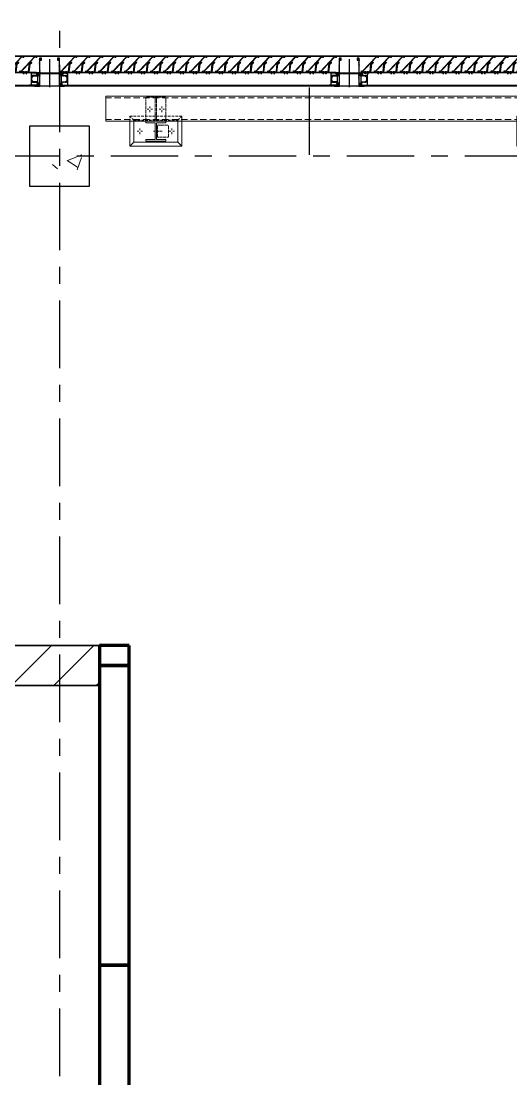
# Model space of a CAD drawing. Header units: millimetres. Extents: x -25371 to 2282244, y -90657 to 147824.
# Drawn here: x 1531893 to 1534343, y -1735 to 3559 of the extents above; entities that cross this region are included whole.
import ezdxf
from ezdxf.enums import TextEntityAlignment as Align

# ---------------------------------------------------------------- set-up
doc = ezdxf.new("R2010")
doc.units = ezdxf.units.MM
doc.set_wipeout_variables(frame=1)
for name, pattern in [('CENTER', [50.8, 31.75, -6.35, 6.35, -6.35]), ('HIDDEN', [9.525, 6.35, -3.175]), ('TA_GL_000.90000', [2.475, 0.9, -0.225, 0.225, -0.225, 0.9]), ('XKITLINE00', [0]), ('XKITLINE02', [4, 2, -2])]:
    doc.linetypes.add(name, pattern=pattern)
for name, color, linetype in [('000 - 0_SYM_DWG_GRIDLINE_MAIN_COLOR_251', 7, 'Continuous'), ('000 - 0_SYM_DWG_SLOPE-SYM_TEXT_COLOR_3', 7, 'Continuous'), ('000 - EXISTING_BUILDING_MAIN_COLOR_1', 7, 'Continuous'), ('000 - EXISTING_BUILDING_MAIN_COLOR_251', 7, 'Continuous'), ('000 - EXISTING_STEEL-STRUCTURE_CUT_COLOR_4', 7, 'Continuous'), ('000 - EXISTING_STEEL-STRUCTURE_HATCH_', 7, 'Continuous'), ('000 - EXISTING_STEEL-STRUCTURE_HIDDEN_', 7, 'Continuous'), ('000 - EXISTING_STEEL-STRUCTURE_MAIN_COLOR_1', 7, 'Continuous'), ('000 - EXISTING_STEEL-STRUCTURE_MAIN_COLOR_2', 7, 'Continuous'), ('000 - EXISTING_STEEL-STRUCTURE_MAIN_COLOR_3', 7, 'Continuous'), ('000 - EXISTING_STEEL-STRUCTURE_WIPEOUT_', 7, 'Continuous'), ('000 - GRID', 7, 'CENTER'), ('010 - ASPG_ACCESSORIES_MAIN_COLOR_1', 7, 'Continuous'), ('010 - ASPG_EXTR_MAIN_COLOR_2', 7, 'Continuous'), ('010 - ASPG_FASTERN_MAIN_COLOR_1', 7, 'Continuous'), ('010 - ASPG_FRAMING_CUT_COLOR_4', 7, 'Continuous'), ('010 - ASPG_FRAMING_HATCH_', 7, 'Continuous'), ('010 - ASPG_FRAMING_MAIN_COLOR_2', 7, 'Continuous'), ('010 - ASPG_FRAMING_SUB_COLOR_2', 7, 'Continuous'), ('010 - ASPG_FRAMING_WIPEOUT_', 7, 'Continuous'), ('BOLT & SCREW', 7, 'Continuous')]:
    doc.layers.add(name, color=color, linetype=linetype)
for name, color, linetype, plot in [('000 - EXISTING_STEEL-STRUCTURE_DEF_SUB', 7, 'Continuous', False), ('010 - ASPG_EXTR_DEF_SUB', 7, 'Continuous', False), ('010 - ASPG_FASTERN_DEF_SUB', 7, 'Continuous', False), ('010 - ASPG_FRAMING_DEF_SUB', 7, 'Continuous', False)]:
    doc.layers.add(name, color=color, linetype=linetype, plot=plot)
doc.layers.add('12-GRID', color=7, linetype='CENTER', lineweight=13)
doc.layers.add('SCREW', color=7, linetype='Continuous', lineweight=5)
doc.styles.add('Arial', font='arial.ttf', dxfattribs={"height": 300})
doc.styles.add('TA', font='', dxfattribs={"height": 4.5})
doc.styles.get('TA').set_extended_font_data('Cordia New')
pattern_1 = [(270, (1257419.24324, -520041.6224), (0.65495992507, -1.1344238721), [0.7562825814, -1.5125651628]), (30, (1257419.24324, -520041.6224), (0.65495992936, 1.1344238696), [0.7562825814, -1.5125651628]), (330, (1257419.24324, -520041.6224), (1.30991985442, -2.48e-09), [-1.5125651628, 0.7562825814])]
pattern_2 = [(315, (1257419.4929, -520021.6224), (1.3369313545, 1.3369313545), []), (45, (1257419.4929, -520021.6224), (-1.3369313545, 1.3369313545), [])]
pattern_3 = [(270, (1257419.4425, -520043.9224), (0.65495992507, -1.1344238721), [0.7562825814, -1.5125651628]), (30, (1257419.4425, -520043.9224), (0.65495992936, 1.1344238696), [0.7562825814, -1.5125651628]), (330, (1257419.4425, -520043.9224), (1.30991985442, -2.48e-09), [-1.5125651628, 0.7562825814])]
pattern_4 = [(315, (1257419.1929, -520023.9224), (1.3369313545, 1.3369313545), []), (45, (1257419.1929, -520023.9224), (-1.3369313545, 1.3369313545), [])]
pattern_5 = [(50, (-30907.75, -2883.4), (728.737, -63.756), [76.2, -838.2]), (355, (-30907.75, -2883.4), (-140.972, 764.228), [60.96, -670.56]), (100.451, (-30847, -2888.7), (587.77, 700.467), [64.76, -712.36]), (46.184, (-30907.75, -2680.2), (1084.316, -168.17), [114.3, -1257.3]), (96.636, (-30817.4, -2694.2), (949.61, 989.71), [97.14, -1068.54]), (351.184, (-30907.8, -2680.2), (949.62, 989.7), [91.44, -1005.84]), (21, (-30806.15, -2731), (606.458, -409.06), [76.2, -838.2]), (326, (-30806.15, -2731), (247.208, 736.753), [60.96, -670.56]), (71.451, (-30755.6, -2765.1), (853.668, 327.685), [64.76, -712.36]), (37.5, (-30907.75, -2883.41), (12.3547, 338.2201), [33.528, -628.904, 33.528, -647.192, -673.1]), (37.5, (-30907.75, -2883.41), (12.3547, 338.2201), [-1343.152, 33.528, -639.572]), (7.5, (-30907.75, -2883.4), (267.279, 400.722), [33.528, -354.584, 33.528, -613.664, -256.54]), (7.5, (-30907.75, -2883.4), (267.279, 400.722), [-1035.304, 33.528, -223.012]), (327.5, (-31134.32, -2883.41), (542.3633, -22.9153), [33.528, -220.472, 33.528, -1810.512]), (327.5, (-31134.32, -2883.41), (542.3633, -22.9153), [-287.528, -758.952, 33.528, -1018.032]), (317.5, (-31235.9, -2883.4), (592.517, 101.707), [33.528, -296.672, 33.528, -1239.52]), (317.5, (-31235.9, -2883.4), (592.517, 101.707), [-363.728, -492.76, 33.528, -713.232])]

# ---------------------------------------------------------------- blocks, each defined once
blk = doc.blocks.new('*U332')
at = {"layer": '000 - 0_SYM_DWG_GRIDLINE_MAIN_COLOR_251', "color": 7, "linetype": 'ByBlock', "ltscale": 5}
blk.add_line((2, 0), (-307.656, 0), dxfattribs=at)
at = {"color": 7, "style": 'TA', "flags": 1}
blk.add_attdef('LOCATION', (6, -6), '', height=4.5, rotation=270, dxfattribs=at)
at = {"layer": '000 - 0_SYM_DWG_SLOPE-SYM_TEXT_COLOR_3', "color": 7, "style": 'Arial'}
blk.add_attdef('GRID-HEAD', text='', height=4, rotation=270, dxfattribs=at).set_placement((21.736, 0), align=Align.MIDDLE_CENTER)
blk = doc.blocks.new('*U333')
at = {"layer": '000 - 0_SYM_DWG_GRIDLINE_MAIN_COLOR_251', "color": 7, "linetype": 'ByBlock', "ltscale": 5}
blk.add_line((2, 0), (-340.667, 0), dxfattribs=at)
at = {"color": 7, "style": 'TA', "flags": 1}
blk.add_attdef('LOCATION', (6, -6), '', height=4.5, rotation=270, dxfattribs=at)
at = {"layer": '000 - 0_SYM_DWG_SLOPE-SYM_TEXT_COLOR_3', "color": 7, "style": 'Arial'}
blk.add_attdef('GRID-HEAD', text='', height=4, rotation=360, dxfattribs=at).set_placement((21.736, 0), align=Align.MIDDLE_CENTER)
blk = doc.blocks.new('C-1-VS01_REV00_20260615-121114_LOPF_DIMS')
at = {"layer": '000 - GRID', "color": 7, "linetype": 'TA_GL_000.90000', "xscale": 75, "yscale": 75, "zscale": 75, "rotation": 90}
blk.add_blockref('*U332', (6650, 13780), dxfattribs=at)
at = {"layer": '000 - GRID', "color": 7, "linetype": 'TA_GL_000.90000', "xscale": 75, "yscale": 75, "zscale": 75}
blk.add_blockref('*U333', (13000, 11700), dxfattribs=at)
blk = doc.blocks.new('*U2483')
at = {"layer": '12-GRID', "color": 7, "linetype": 'CENTER'}
for p, q in [((0, -6.2), (0, 2.2)), ((-4.2, -2), (4.2, -2))]:
    blk.add_line(p, q, dxfattribs=at)
at = {"layer": 'BOLT & SCREW', "color": 7}
for p, q in [((-0.6, -1.8), (-1.8, -1.6)), ((-0.6, -2.2), (-1.8, -2.4)), ((-0.5, -1.8), (-0.9, -1.6)), ((-0.5, -2.2), (-0.9, -2.4)), ((-0.2, -1.4), (-0.4, -0.2)), ((-0.2, -1.5), (-0.4, -1.1)), ((-0.2, -2.5), (-0.4, -2.9)), ((-0.2, -2.6), (-0.4, -3.8)), ((0.2, -1.4), (0.4, -0.2)), ((0.2, -1.5), (0.4, -1.1)), ((0.4, -2.9), (0.2, -2.5)), ((0.2, -2.6), (0.4, -3.8)), ((0.5, -1.8), (0.9, -1.6)), ((0.5, -2.2), (0.9, -2.4)), ((0.6, -1.8), (1.8, -1.6)), ((0.6, -2.2), (1.8, -2.4))]:
    blk.add_line(p, q, dxfattribs=at)
for points in [[(-1.8, -1.6), (-0.9, -1.6, 0.414214), (-0.4, -1.1), (-0.4, -0.2), (0.4, -0.2), (0.4, -1.1, 0.414214), (0.9, -1.6), (1.8, -1.6), (1.8, -2.4), (0.9, -2.4, 0.414214), (0.4, -2.9), (0.4, -3.8), (-0.4, -3.8), (-0.4, -2.9, 0.414214), (-0.9, -2.4), (-1.8, -2.4)], [(0.2, -2.5, -0.414214), (0.5, -2.2), (0.6, -2.2), (0.6, -1.8), (0.5, -1.8, -0.414214), (0.2, -1.5), (0.2, -1.4), (-0.2, -1.4), (-0.2, -1.5, -0.414214), (-0.5, -1.8), (-0.6, -1.8), (-0.6, -2.2), (-0.5, -2.2, -0.414214), (-0.2, -2.5), (-0.2, -2.6), (0.2, -2.6)]]:
    blk.add_lwpolyline(points, format="xyb", close=True, dxfattribs=at)
blk.add_circle((0, -2), 3.5, dxfattribs=at)
blk = doc.blocks.new('000_ASPG_TYP_FILES_20260218-010703_FRAME_EXTR_')
at = {"layer": '010 - ASPG_FRAMING_HATCH_'}
h = blk.add_hatch(dxfattribs=at)
h.set_pattern_fill('ANSI32', scale=0.1, angle=180)
edge = h.paths.add_edge_path()
edge.add_line((2, 16), (2, 2))
edge.add_line((2, 2), (39.7, 2))
edge.add_arc((39.7, 1.7), 0.3, 0, 90, ccw=False)
edge.add_line((40, 1.7), (40, 0.3))
edge.add_arc((39.7, 0.3), 0.3, -90, 0, ccw=False)
edge.add_line((39.7, 0), (0.3, 0))
edge.add_arc((0.3, 0.3), 0.3, 180, 270, ccw=False)
edge.add_line((0, 0.3), (0, 17.7))
edge.add_arc((0.3, 17.7), 0.3, 90, 180, ccw=False)
edge.add_line((0.3, 18), (22.6, 18))
edge.add_arc((22.6, 18.5), 0.5, 270, 380.2095)
edge.add_arc((26.2, 19.8), 3.35, 182.0638, 200.2095, ccw=False)
edge.add_arc((23.6, 19.7), 0.76, 2.0638, 182.0638, ccw=False)
edge.add_arc((26.2, 19.8), 1.83, 182.0638, 447.9362)
edge.add_arc((26.3, 22.4), 0.76, 87.9362, 267.9362, ccw=False)
edge.add_arc((26.2, 19.8), 3.35, 69.7905, 87.9362, ccw=False)
edge.add_arc((27.5, 23.4), 0.5, 249.7905, 360)
edge.add_line((28, 23.4), (28, 26.7))
edge.add_line((28, 26.7), (28.5, 27.2))
edge.add_line((28.5, 27.2), (28, 27.7))
edge.add_line((28, 27.7), (28, 38.6))
edge.add_line((28, 38.6), (28.5, 39.1))
edge.add_line((28.5, 39.1), (28, 39.6))
edge.add_line((28, 39.6), (28, 42.9))
edge.add_arc((27.5, 42.9), 0.5, 0, 110.2095)
edge.add_arc((26.2, 46.5), 3.35, 272.0638, 290.2095, ccw=False)
edge.add_arc((26.3, 43.9), 0.76, 92.0638, 272.0638, ccw=False)
edge.add_arc((26.2, 46.5), 1.83, 272.0638, 537.9362)
edge.add_arc((23.6, 46.6), 0.76, 177.9362, 357.9362, ccw=False)
edge.add_arc((26.2, 46.5), 3.35, 159.7905, 177.9362, ccw=False)
edge.add_arc((22.6, 47.8), 0.5, 339.7905, 450)
edge.add_line((22.6, 48.3), (0.3, 48.3))
edge.add_arc((0.3, 48.6), 0.3, 180, 270, ccw=False)
edge.add_line((0, 48.6), (0, 60))
edge.add_arc((0.3, 60), 0.3, 90, 180, ccw=False)
edge.add_line((0.3, 60.3), (5, 60.3))
edge.add_line((5, 60.3), (5, 65))
edge.add_arc((5.3, 65), 0.3, 90, 180, ccw=False)
edge.add_line((5.3, 65.3), (30, 65.3))
edge.add_line((30, 65.3), (30, 63.6))
edge.add_arc((29.7, 63.6), 0.3, -90, 0, ccw=False)
edge.add_line((29.7, 63.3), (7.3, 63.3))
edge.add_arc((7.3, 63), 0.3, 90, 180)
edge.add_line((7, 63), (7, 58.3))
edge.add_line((7, 58.3), (2.3, 58.3))
edge.add_arc((2.3, 58), 0.3, 90, 180)
edge.add_line((2, 58), (2, 50.6))
edge.add_arc((2.3, 50.6), 0.3, 180, 270)
edge.add_line((2.3, 50.3), (29.7, 50.3))
edge.add_arc((29.7, 50), 0.3, 0, 90, ccw=False)
edge.add_line((30, 50), (30, 26.7))
edge.add_line((30, 26.7), (30, 16.3))
edge.add_arc((29.7, 16.3), 0.3, -90, 0, ccw=False)
edge.add_line((29.7, 16), (2, 16))
at = {"layer": '010 - ASPG_FRAMING_CUT_COLOR_4', "color": 7}
blk.add_lwpolyline([(2, 16), (2, 2), (39.7, 2, -0.414214), (40, 1.7), (40, 0.3, -0.414214), (39.7, 0), (0.3, 0, -0.414214), (0, 0.3), (0, 17.7, -0.414214), (0.3, 18), (22.6, 18, 0.52173), (23, 18.7, -0.079342), (22.8, 19.7, -1), (24.3, 19.8, 2.296346), (26.2, 21.7, -1), (26.3, 23.2, -0.079342), (27.3, 23, 0.52173), (28, 23.4), (28, 26.7), (28.5, 27.2), (28, 27.7), (28, 38.6), (28.5, 39.1), (28, 39.6), (28, 42.9, 0.52173), (27.3, 43.3, -0.079342), (26.3, 43.1, -1), (26.2, 44.6, 2.296346), (24.3, 46.5, -1), (22.8, 46.6, -0.079342), (23, 47.6, 0.52173), (22.6, 48.3), (0.3, 48.3, -0.414214), (0, 48.6), (0, 60, -0.414214), (0.3, 60.3), (5, 60.3), (5, 65, -0.414214), (5.3, 65.3), (30, 65.3), (30, 63.6, -0.414214), (29.7, 63.3), (7.3, 63.3, 0.414214), (7, 63), (7, 58.3), (2.3, 58.3, 0.414214), (2, 58), (2, 50.6, 0.414214), (2.3, 50.3), (29.7, 50.3, -0.414214), (30, 50), (30, 26.7), (30, 16.3, -0.414214), (29.7, 16)], format="xyb", close=True, dxfattribs=at)
at = {"color": 7}
for p in [(26.2, 48.5), (26.2, 21.8)]:
    blk.add_blockref('*U2483', p, dxfattribs=at)
blk = doc.blocks.new('*U2490')
at = {"layer": '010 - ASPG_FRAMING_HATCH_', "transparency": 33554585}
h = blk.add_hatch(dxfattribs=at)
h.set_pattern_fill('ANSI32', scale=0.25)
edge = h.paths.add_edge_path()
edge.add_line((2, -50), (2, -75))
edge.add_line((2, -75), (0, -75))
edge.add_line((0, -75), (0, -49))
edge.add_arc((1, -49), 1, 90, 180, ccw=False)
edge.add_line((1, -48), (63, -48))
edge.add_arc((63, -47), 1, 270, 360)
edge.add_line((64, -47), (64, 47))
edge.add_arc((63, 47), 1, 0, 90)
edge.add_line((63, 48), (1, 48))
edge.add_arc((1, 49), 1, 180, 270, ccw=False)
edge.add_line((0, 49), (0, 75))
edge.add_line((0, 75), (2, 75))
edge.add_line((2, 75), (2, 50))
edge.add_line((2, 50), (141, 50))
edge.add_line((141, 50), (141, 41))
edge.add_arc((140, 41), 1, 270, 360, ccw=False)
edge.add_line((140, 40), (132, 40))
edge.add_arc((132, 41), 1, 180, 270, ccw=False)
edge.add_line((131, 41), (131, 47))
edge.add_arc((130, 47), 1, 0, 90)
edge.add_line((130, 48), (67, 48))
edge.add_arc((67, 47), 1, 90, 180)
edge.add_line((66, 47), (66, -47))
edge.add_arc((67, -47), 1, 180, 270)
edge.add_line((67, -48), (130, -48))
edge.add_arc((130, -47), 1, 270, 360)
edge.add_line((131, -47), (131, -41))
edge.add_arc((132, -41), 1, 90, 180, ccw=False)
edge.add_line((132, -40), (140, -40))
edge.add_arc((140, -41), 1, 0, 90, ccw=False)
edge.add_line((141, -41), (141, -50))
edge.add_line((141, -50), (2, -50))
h.paths.add_polyline_path([(139, 48), (139, 42), (133, 42), (133, 48)], flags=16)
h.paths.add_polyline_path([(139, -48), (139, -42), (133, -42), (133, -48)], flags=16)
at = {"layer": '010 - ASPG_FRAMING_HATCH_'}
h = blk.add_hatch(dxfattribs=at)
h.set_pattern_fill('ANSI37', scale=0.595498, angle=-90)
h.set_pattern_definition(pattern_4)
edge = h.paths.add_edge_path()
edge.add_ellipse((11.5, 55), major_axis=(0, -5), ratio=0.644482, start_angle=180, end_angle=360, ccw=False)
edge.add_line((11.5, 60), (2, 60))
edge.add_arc((-7.9, 55), 11.1, -26.7963, 26.7963, ccw=False)
edge.add_line((2, 50), (11.5, 50))
h = blk.add_hatch(dxfattribs=at)
h.set_pattern_fill('HONEY', scale=0.238199, angle=-90)
h.set_pattern_definition(pattern_3)
edge = h.paths.add_edge_path()
edge.add_ellipse((11.8, 55), major_axis=(0, -5), ratio=0.644482, start_angle=0, end_angle=360, ccw=False)
h = blk.add_hatch(dxfattribs=at)
h.set_pattern_fill('HONEY', scale=0.238199, angle=-90)
h.set_pattern_definition(pattern_1)
edge = h.paths.add_edge_path()
edge.add_ellipse((57.5, 55), major_axis=(0, -5), ratio=0.644482, start_angle=0, end_angle=360)
h = blk.add_hatch(dxfattribs=at)
h.set_pattern_fill('ANSI37', scale=0.595498, angle=-90)
h.set_pattern_definition(pattern_2)
edge = h.paths.add_edge_path()
edge.add_ellipse((57.8, 55), major_axis=(0, -5), ratio=0.644482, start_angle=0, end_angle=180)
edge.add_line((57.8, 60), (62, 60))
edge.add_arc((62, 60.3), 0.3, -90, 0)
edge.add_line((62.3, 60.3), (62.3, 61))
edge.add_line((62.3, 61), (61.8, 61.5))
edge.add_line((61.8, 61.5), (62.3, 62))
edge.add_line((62.3, 62), (61.8, 62.5))
edge.add_line((61.8, 62.5), (62.3, 63))
edge.add_line((62.3, 63), (61.8, 63.5))
edge.add_line((61.8, 63.5), (62.3, 64))
edge.add_line((62.3, 64), (62.3, 65))
edge.add_line((62.3, 65), (63.3, 65))
edge.add_line((63.3, 65), (63.8, 65.5))
edge.add_line((63.8, 65.5), (64.3, 65))
edge.add_line((64.3, 65), (64.8, 65.5))
edge.add_line((64.8, 65.5), (65.3, 65))
edge.add_line((65.3, 65), (65.8, 65.5))
edge.add_line((65.8, 65.5), (66.3, 65))
edge.add_line((66.3, 65), (67, 65))
edge.add_arc((67, 65.3), 0.3, -90, 0)
edge.add_line((67.3, 65.3), (67.3, 60))
edge.add_arc((77.2, 55), 11.1, 153.2037, 206.7963)
edge.add_line((67.3, 50), (57.8, 50))
h = blk.add_hatch(dxfattribs=at)
h.set_pattern_fill('ANSI37', scale=0.595498, angle=-90)
h.set_pattern_definition(pattern_4)
edge = h.paths.add_edge_path()
edge.add_ellipse((11.5, -55), major_axis=(0, 5), ratio=0.644482, start_angle=0, end_angle=180)
edge.add_line((11.5, -60), (2, -60))
edge.add_arc((-7.9, -55), 11.1, 333.2037, 386.7963)
edge.add_line((2, -50), (11.5, -50))
h = blk.add_hatch(dxfattribs=at)
h.set_pattern_fill('HONEY', scale=0.238199, angle=-90)
h.set_pattern_definition(pattern_3)
edge = h.paths.add_edge_path()
edge.add_ellipse((11.8, -55), major_axis=(0, 5), ratio=0.644482, start_angle=0, end_angle=360)
h = blk.add_hatch(dxfattribs=at)
h.set_pattern_fill('HONEY', scale=0.238199, angle=-90)
h.set_pattern_definition(pattern_1)
edge = h.paths.add_edge_path()
edge.add_ellipse((57.5, -55), major_axis=(0, 5), ratio=0.644482, start_angle=0, end_angle=360, ccw=False)
h = blk.add_hatch(dxfattribs=at)
h.set_pattern_fill('ANSI37', scale=0.595498, angle=-90)
h.set_pattern_definition(pattern_2)
edge = h.paths.add_edge_path()
edge.add_ellipse((57.8, -55), major_axis=(0, 5), ratio=0.644482, start_angle=180, end_angle=360, ccw=False)
edge.add_line((57.8, -60), (62, -60))
edge.add_arc((62, -60.3), 0.3, 360, 450, ccw=False)
edge.add_line((62.3, -60.3), (62.3, -61))
edge.add_line((62.3, -61), (61.8, -61.5))
edge.add_line((61.8, -61.5), (62.3, -62))
edge.add_line((62.3, -62), (61.8, -62.5))
edge.add_line((61.8, -62.5), (62.3, -63))
edge.add_line((62.3, -63), (61.8, -63.5))
edge.add_line((61.8, -63.5), (62.3, -64))
edge.add_line((62.3, -64), (62.3, -65))
edge.add_line((62.3, -65), (63.3, -65))
edge.add_line((63.3, -65), (63.8, -65.5))
edge.add_line((63.8, -65.5), (64.3, -65))
edge.add_line((64.3, -65), (64.8, -65.5))
edge.add_line((64.8, -65.5), (65.3, -65))
edge.add_line((65.3, -65), (65.8, -65.5))
edge.add_line((65.8, -65.5), (66.3, -65))
edge.add_line((66.3, -65), (67, -65))
edge.add_arc((67, -65.3), 0.3, 360, 450, ccw=False)
edge.add_line((67.3, -65.3), (67.3, -60))
edge.add_arc((77.2, -55), 11.1, 153.2037, 206.7963, ccw=False)
edge.add_line((67.3, -50), (57.8, -50))
at = {"layer": '010 - ASPG_FASTERN_DEF_SUB', "color": 7}
blk.add_point((0, 0), dxfattribs=at)
at = {"layer": '010 - ASPG_FRAMING_CUT_COLOR_4', "color": 7}
blk.add_lwpolyline([(2, -50), (2, -75), (0, -75), (0, -49, -0.414214), (1, -48), (63, -48, 0.414214), (64, -47), (64, 47, 0.414214), (63, 48), (1, 48, -0.414214), (0, 49), (0, 75), (2, 75), (2, 50), (141, 50), (141, 41, -0.414214), (140, 40), (132, 40, -0.414214), (131, 41), (131, 47, 0.414214), (130, 48), (67, 48, 0.414214), (66, 47), (66, -47, 0.414214), (67, -48), (130, -48, 0.414214), (131, -47), (131, -41, -0.414214), (132, -40), (140, -40, -0.414214), (141, -41), (141, -50)], format="xyb", close=True, dxfattribs=at)
for points in [[(139, 48), (139, 42), (133, 42), (133, 48)], [(139, -48), (139, -42), (133, -42), (133, -48)]]:
    blk.add_lwpolyline(points, close=True, dxfattribs=at)
at = {"layer": '010 - ASPG_FRAMING_DEF_SUB', "color": 7, "transparency": 33554508}
blk.add_line((136.5, 0), (-4.5, 0), dxfattribs=at)
at = {"layer": '010 - ASPG_FRAMING_DEF_SUB', "color": 7, "transparency": 33554457}
for points in [[(2, 50), (15, 50), (15, 60), (2, 60)], [(54.3, 50), (67.3, 50), (67.3, 65.5), (54.3, 65.5)], [(2, -50), (15, -50), (15, -60), (2, -60)], [(54.3, -50), (67.3, -50), (67.3, -65.5), (54.3, -65.5)]]:
    blk.add_lwpolyline(points, close=True, dxfattribs=at)
at = {"layer": '010 - ASPG_FRAMING_SUB_COLOR_2', "color": 7}
for points in [[(11.8, 50), (2, 50, 0.238199), (2, 60), (11.8, 60)], [(57.5, 50), (67.3, 50, -0.238199), (67.3, 60), (67.3, 65.3, -0.414214), (67, 65), (66.3, 65), (65.8, 65.5), (65.3, 65), (64.8, 65.5), (64.3, 65), (63.8, 65.5), (63.3, 65), (62.3, 65), (62.3, 64), (61.8, 63.5), (62.3, 63), (61.8, 62.5), (62.3, 62), (61.8, 61.5), (62.3, 61), (62.3, 60.3, -0.414214), (62, 60), (57.5, 60)], [(11.8, -50), (2, -50, -0.238199), (2, -60), (11.8, -60)], [(57.5, -50), (67.3, -50, 0.238199), (67.3, -60), (67.3, -65.3, 0.414214), (67, -65), (66.3, -65), (65.8, -65.5), (65.3, -65), (64.8, -65.5), (64.3, -65), (63.8, -65.5), (63.3, -65), (62.3, -65), (62.3, -64), (61.8, -63.5), (62.3, -63), (61.8, -62.5), (62.3, -62), (61.8, -61.5), (62.3, -61), (62.3, -60.3, 0.414214), (62, -60), (57.5, -60)]]:
    blk.add_lwpolyline(points, format="xyb", dxfattribs=at)
at = {"layer": '010 - ASPG_FRAMING_SUB_COLOR_2', "color": 7, "extrusion": (0, 0, -1)}
for centre, major_axis in [((11.8, 55), (0, -5)), ((57.5, -55), (0, 5))]:
    blk.add_ellipse(centre, major_axis=major_axis, ratio=0.644482, dxfattribs=at)
at = {"layer": '010 - ASPG_FRAMING_SUB_COLOR_2', "color": 7}
for centre, major_axis in [((57.5, 55), (0, -5)), ((11.8, -55), (0, 5))]:
    blk.add_ellipse(centre, major_axis=major_axis, ratio=0.644482, dxfattribs=at)
blk = doc.blocks.new('PZG35-9D5')
at = {"layer": '010 - ASPG_FASTERN_MAIN_COLOR_1', "color": 7}
for p, q in [((-1.4, 0), (-1.4, -1.1)), ((0, 3.7), (0, -10.5)), ((1.4, 0), (1.4, -0.6)), ((-1.9, -1.4), (1.9, -0.9)), ((-1.9, -1.4), (-1.4, -1.1)), ((-1.9, -1.4), (-1.4, -1.7)), ((-1.9, -2.7), (1.9, -2.2)), ((-1.9, -2.7), (-1.4, -2.4)), ((-1.9, -2.7), (-1.4, -3)), ((-1.9, -4), (-1.4, -3.7)), ((-1.9, -4), (-1, -3.9)), ((-1.9, -4), (-1.4, -4.3)), ((-1.4, -1.1), (1.4, -0.6)), ((-1.4, -1.7), (1.4, -1.2)), ((-1.4, -1.7), (-1.4, -2.4)), ((-1.4, -2.4), (1.4, -1.9)), ((-1.4, -3), (1.4, -2.5)), ((-1.4, -3), (-1.4, -3.7)), ((-1.4, -3.7), (-0.8, -3.6)), ((-1.4, -4.3), (-1.4, -8.1)), ((-1.4, -4.3), (-1.2, -4.3)), ((0, -9.5), (-1.4, -8.1)), ((0, -9.5), (1.4, -8.1)), ((0.6, -3.3), (1.4, -3.2)), ((0.7, -3.7), (1.9, -3.5)), ((0.7, -3.9), (1.4, -3.8)), ((0.7, -4.6), (1.4, -4.5)), ((0.7, -5), (1.9, -4.8)), ((0.7, -5.2), (1.4, -5.1)), ((1.9, -0.9), (1.4, -0.6)), ((1.9, -0.9), (1.4, -1.2)), ((1.4, -1.2), (1.4, -1.9)), ((1.9, -2.2), (1.4, -1.9)), ((1.9, -2.2), (1.4, -2.5)), ((1.4, -2.5), (1.4, -3.2)), ((1.9, -3.5), (1.4, -3.2)), ((1.9, -3.5), (1.4, -3.8)), ((1.4, -3.8), (1.4, -4.5)), ((1.9, -4.8), (1.4, -4.5)), ((1.9, -4.8), (1.4, -5.1)), ((1.4, -5.1), (1.4, -8.1))]:
    blk.add_line(p, q, dxfattribs=at)
blk.add_lwpolyline([(0, -9.5), (0.7, -5.2), (0.7, -3.6, 0.417657), (0.4, -3.3, 0.108102), (-0.8, -3.6), (-1.4, -4.7)], format="xyb", dxfattribs=at)
blk = doc.blocks.new('*U2484')
at = {"layer": 'SCREW', "color": 7}
blk.add_lwpolyline([(3, 1.8, 0.09906), (0.8, 2.5), (0.8, 2.3), (-0.8, 2.3), (-0.8, 2.5, 0.09906), (-3, 1.8, 0.266588), (-3.5, 1), (-3.5, 0.2, 0.414214), (-3.3, 0), (3.3, 0, 0.414214), (3.5, 0.2), (3.5, 1, 0.266588)], format="xyb", close=True, dxfattribs=at)
blk.add_blockref('PZG35-9D5', (0, 0), dxfattribs=at)
blk = doc.blocks.new('*U2491')
at = {"color": 7}
blk.add_point((0, 0), dxfattribs=at)
at = {"layer": '010 - ASPG_ACCESSORIES_MAIN_COLOR_1', "color": 7}
blk.add_lwpolyline([(-39.7, -0.6, 0.414214), (-40, -0.9), (-40, -7.4, 0.57735), (-39.7, -7.6), (-36.6, -5.8, 0.767327), (-36.8, -5.3), (-37.9, -5.3, -0.414214), (-38.2, -5), (-38.2, -2.8, -0.414214), (-38, -2.6), (-32.2, -2.6, -0.388879), (-32, -2.8), (-31.8, -4.3, 0.388879), (-31.3, -4.8), (-30.3, -4.8, 0.414214), (-30, -4.5), (-30, -2.9, -0.414214), (-29.7, -2.6), (0.4, -2.6, -0.378969), (3.4, -5.2), (8, -42.5, 0.446593), (11.6, -45.1, -0.489802), (16.1, -48.7), (16.1, -49.4, -0.18248), (15.8, -50, -0.267949), (15.3, -50.2, 1.122115), (15.1, -52.3, 0.405004), (18.1, -49.4), (18.1, -48.7, 0.489805), (11.2, -43.1, -0.446597), (9.9, -42.3), (4.9, -0.8, 0.364176), (4.6, -0.6)], format="xyb", close=True, dxfattribs=at)
at = {"layer": '010 - ASPG_EXTR_DEF_SUB', "color": 7}
for p in [(-40, -0.5), (43.4, -76.9), (43.4, -77.5)]:
    blk.add_point(p, dxfattribs=at)
at = {"layer": '010 - ASPG_EXTR_MAIN_COLOR_2', "color": 7}
blk.add_lwpolyline([(11.4, -48.2), (11.5, -47.4), (12.2, -47.6), (12.3, -46.8, -0.535538), (14.2, -49.2, 0.991572), (15.7, -49.6, 1.157025), (8.8, -48.8, -0.688558), (8.3, -49), (-17.1, -22.2), (-32.3, -6.1), (-32.3, -2.9, 0.414312), (-32.6, -2.6), (-37.5, -2.6, 0.414116), (-37.8, -2.9), (-37.8, -4.3, 0.414214), (-37.5, -4.6), (-36, -4.6, -0.205895), (-35.8, -4.7), (33.2, -77.5), (43.1, -77.5, 0.668179), (43.4, -77), (40.5, -74.2, 0.668179), (40, -74.4), (40, -76), (33.9, -76), (11.9, -52.8, -0.558354), (12.1, -52, 0.766275), (12, -50.4, -0.438583), (10.7, -48.1)], format="xyb", close=True, dxfattribs=at)
at = {"layer": 'SCREW', "color": 7, "rotation": 180}
for p in [(-21.6, -2.5), (-8.2, -2.5)]:
    blk.add_blockref('*U2484', p, dxfattribs=at)
blk = doc.blocks.new('*U338')
at = {"color": 7}
blk.add_wipeout([(1440, 4), (60, 4), (60, 69.3), (1440, 69.3)], dxfattribs=at).dxf.layer = '010 - ASPG_FRAMING_WIPEOUT_'
blk.add_point((60, 69.5), dxfattribs=at)
at = {"layer": '010 - ASPG_FRAMING_MAIN_COLOR_2', "color": 7}
blk.add_lwpolyline([(1410, 69.3), (90, 69.3), (90, 6), (1410, 6)], close=True, dxfattribs=at)
at = {"layer": '010 - ASPG_FRAMING_SUB_COLOR_2', "color": 7}
for points in [[(1440, 4), (60, 4), (60, 69.3), (1440, 69.3)], [(60, 2), (60, 4), (1440, 4), (1440, 2)]]:
    blk.add_lwpolyline(points, close=True, dxfattribs=at)
at = {"color": 7, "transparency": 33554559, "xscale": -1, "rotation": 270}
for p in [(0, 0), (1500, 0)]:
    blk.add_blockref('*U2490', p, dxfattribs=at)
at = {"color": 7, "xscale": -1, "rotation": 180}
for p in [(91.8, 69.3), (156.8, 69.3), (221.8, 69.3), (286.8, 69.3), (351.8, 69.3), (416.8, 69.3), (481.8, 69.3), (546.8, 69.3), (611.8, 69.3), (676.8, 69.3), (741.8, 69.3), (806.8, 69.3), (871.8, 69.3), (936.8, 69.3), (1001.8, 69.3), (1066.8, 69.3), (1131.8, 69.3), (1196.8, 69.3), (1261.8, 69.3), (1326.8, 69.3), (1391.8, 69.3)]:
    blk.add_blockref('*U2491', p, dxfattribs=at)
at = {"color": 7}
blk.add_blockref('000_ASPG_TYP_FILES_20260218-010703_FRAME_EXTR_', (60, 4), dxfattribs=at)
at = {"color": 7, "xscale": -1}
blk.add_blockref('000_ASPG_TYP_FILES_20260218-010703_FRAME_EXTR_', (1440, 4), dxfattribs=at)
blk = doc.blocks.new('*U269')
at = {"color": 7}
blk.add_wipeout([(1640, 4), (60, 4), (60, 69.3), (1640, 69.3)], dxfattribs=at).dxf.layer = '010 - ASPG_FRAMING_WIPEOUT_'
blk.add_point((60, 69.5), dxfattribs=at)
at = {"layer": '010 - ASPG_FRAMING_MAIN_COLOR_2', "color": 7}
blk.add_lwpolyline([(1610, 69.3), (90, 69.3), (90, 6), (1610, 6)], close=True, dxfattribs=at)
at = {"layer": '010 - ASPG_FRAMING_SUB_COLOR_2', "color": 7}
for points in [[(1640, 4), (60, 4), (60, 69.3), (1640, 69.3)], [(60, 2), (60, 4), (1640, 4), (1640, 2)]]:
    blk.add_lwpolyline(points, close=True, dxfattribs=at)
at = {"color": 7, "transparency": 33554559, "xscale": -1, "rotation": 270}
blk.add_blockref('*U2490', (0, 0), dxfattribs=at)
at = {"color": 7, "xscale": -1, "rotation": 180}
for p in [(100.8, 69.3), (165.8, 69.3), (230.8, 69.3), (295.8, 69.3), (360.8, 69.3), (425.8, 69.3), (490.8, 69.3), (555.8, 69.3), (620.8, 69.3), (685.8, 69.3), (750.8, 69.3), (815.8, 69.3), (880.8, 69.3), (945.8, 69.3), (1010.8, 69.3), (1075.8, 69.3), (1140.8, 69.3), (1205.8, 69.3), (1270.8, 69.3), (1335.8, 69.3), (1400.8, 69.3), (1465.8, 69.3), (1530.8, 69.3), (1595.8, 69.3)]:
    blk.add_blockref('*U2491', p, dxfattribs=at)
at = {"color": 7}
blk.add_blockref('000_ASPG_TYP_FILES_20260218-010703_FRAME_EXTR_', (60, 4), dxfattribs=at)
at = {"color": 7, "xscale": -1}
blk.add_blockref('000_ASPG_TYP_FILES_20260218-010703_FRAME_EXTR_', (1640, 4), dxfattribs=at)
blk = doc.blocks.new('C-1-VS01_REV00_20260616-005436_LOPF_ASPG')
at = {"color": 7, "zscale": -1}
blk.add_blockref('*U338', (5100, 12050), dxfattribs=at)
at = {"color": 7}
blk.add_blockref('*U269', (8100, 12050), dxfattribs=at)
at = {"color": 7, "zscale": -1}
blk.add_blockref('*U338', (6600, 12050), dxfattribs=at)
blk = doc.blocks.new('DPA_Rectangular - 300 x 300mm-V69-2505-01 EGRESS LEVEL PLAN')
at = {"layer": '000 - EXISTING_BUILDING_MAIN_COLOR_1', "lineweight": 9}
h = blk.add_hatch(dxfattribs=at)
h.set_pattern_fill('FP_17', style=0, pattern_type=2)
h.set_pattern_definition(pattern_5)
h.paths.add_polyline_path([(150, -150), (150, 150), (-150, 150), (-150, -150)])
h = blk.add_hatch(dxfattribs=at)
h.set_pattern_fill('FP_17', style=0, pattern_type=2)
h.set_pattern_definition(pattern_5)
h.paths.add_polyline_path([(150, -150), (150, 150), (-150, 150), (-150, -150)])
at = {"layer": '000 - EXISTING_BUILDING_MAIN_COLOR_1', "color": 7}
for p, q in [((150, 150), (-150, 150)), ((-150, 150), (-150, -150)), ((150, -150), (150, 150)), ((-150, -150), (150, -150))]:
    blk.add_line(p, q, dxfattribs=at)
blk = doc.blocks.new('System Panel - DPA-AR_Facade_Solid Panel 150mm-V101-2505-01 EGRESS LEVEL PLAN')
at = {"layer": '000 - EXISTING_BUILDING_MAIN_COLOR_1', "color": 7, "lineweight": 70}
for p, q in [((750, -50), (-750, -50)), ((-750, -50), (-750, -200)), ((750, -200), (750, -50)), ((-750, -200), (750, -200))]:
    blk.add_line(p, q, dxfattribs=at)
blk = doc.blocks.new('System Panel - DPA-AR_Facade_Solid Panel 150mm-5093015-2505-01 EGRESS LEVEL PLAN')
at = {"layer": '000 - EXISTING_BUILDING_MAIN_COLOR_1', "color": 7, "lineweight": 70}
for p, q in [((50, -50), (-50, -50)), ((-50, -50), (-50, -200)), ((50, -200), (50, -50)), ((-50, -200), (50, -200))]:
    blk.add_line(p, q, dxfattribs=at)
blk = doc.blocks.new('A$C4b8f3cd2')
at = {"layer": '000 - EXISTING_BUILDING_MAIN_COLOR_251', "lineweight": 9}
h = blk.add_hatch(dxfattribs=at)
h.set_pattern_fill('FP_3', style=0, pattern_type=2)
h.set_pattern_definition([(45, (-24258.22, 8816.59), (-106.066, 106.066), [])])
h.paths.add_polyline_path([(3599.8, 9050), (6849.5, 9050), (6849.5, 9250), (3599.8, 9250)])
at = {"layer": '000 - EXISTING_BUILDING_MAIN_COLOR_1', "color": 7}
for p, q in [((-18643, 12200), (9849.1, 12200)), ((9849.1, 12200), (-18643, 12200)), ((-18643, 12200), (9849.1, 12200)), ((9849.1, 12200), (3599.8, 12200)), ((9699.1, 12050), (-24482.7, 12050)), ((3599.8, 9250), (6849.5, 9250)), ((6849.5, 9250), (3599.8, 9250)), ((6849.5, 9050), (6849.5, 9250)), ((3599.8, 9050), (6849.5, 9050)), ((6849.5, 9050), (3599.8, 9050)), ((6849.5, 3350), (6849.5, 9050))]:
    blk.add_line(p, q, dxfattribs=at)
blk.add_blockref('DPA_Rectangular - 300 x 300mm-V69-2505-01 EGRESS LEVEL PLAN', (6649.5, 11700), dxfattribs=at)
at = {"layer": '000 - EXISTING_BUILDING_MAIN_COLOR_1', "color": 7, "rotation": 89.99999999999991}
for name, p in [('System Panel - DPA-AR_Facade_Solid Panel 150mm-5093015-2505-01 EGRESS LEVEL PLAN', (6799.5, 9200)), ('System Panel - DPA-AR_Facade_Solid Panel 150mm-V101-2505-01 EGRESS LEVEL PLAN', (6799.5, 8400)), ('System Panel - DPA-AR_Facade_Solid Panel 150mm-V101-2505-01 EGRESS LEVEL PLAN', (6799.5, 6900))]:
    blk.add_blockref(name, p, dxfattribs=at)
blk = doc.blocks.new('*U2192')
at = {"layer": '000 - EXISTING_STEEL-STRUCTURE_HIDDEN_', "color": 7, "linetype": 'XKITLINE00', "lineweight": 0}
for p, q in [((-80, 64), (-80, 54.7)), ((-80, 64), (-80, 54.7)), ((80, 64), (80, 54.7)), ((80, 64), (80, 54.7)), ((1857.3, 64), (1857.3, 54.7)), ((1857.3, 64), (1857.3, 54.7)), ((2017.3, 64), (2017.3, 54.7)), ((2017.3, 64), (2017.3, 54.7)), ((-94, 50), (-84.7, 50)), ((-94, 50), (-84.7, 50)), ((-80, 36), (-80, 45.3)), ((-80, 36), (-80, 45.3)), ((-66, 50), (-75.3, 50)), ((-66, 50), (-75.3, 50)), ((66, 50), (75.3, 50)), ((66, 50), (75.3, 50)), ((80, 36), (80, 45.3)), ((80, 36), (80, 45.3)), ((94, 50), (84.7, 50)), ((94, 50), (84.7, 50)), ((1843.3, 50), (1852.6, 50)), ((1843.3, 50), (1852.6, 50)), ((1857.3, 36), (1857.3, 45.3)), ((1857.3, 36), (1857.3, 45.3)), ((1871.3, 50), (1862, 50)), ((1871.3, 50), (1862, 50)), ((2003.3, 50), (2012.6, 50)), ((2003.3, 50), (2012.6, 50)), ((2017.3, 36), (2017.3, 45.3)), ((2017.3, 36), (2017.3, 45.3)), ((2031.3, 50), (2022, 50)), ((2031.3, 50), (2022, 50))]:
    blk.add_line(p, q, dxfattribs=at)
at = {"layer": '000 - EXISTING_STEEL-STRUCTURE_HIDDEN_', "color": 7, "linetype": 'XKITLINE02', "lineweight": 0}
for p, q in [((3, 57), (-3, 57)), ((-3, 57), (3, 57)), ((3, 69.5), (8, 69.5)), ((1934.3, 69.5), (1929.3, 69.5)), ((1934.3, 57), (1940.3, 57)), ((1940.3, 57), (1934.3, 57)), ((-10.9, 50), (32, 50)), ((3, 43), (-3, 43)), ((-3, 43), (3, 43)), ((3, 30.5), (8, 30.5)), ((1948.2, 50), (1905.3, 50)), ((1934.3, 30.5), (1929.3, 30.5)), ((1934.3, 43), (1940.3, 43)), ((1940.3, 43), (1934.3, 43))]:
    blk.add_line(p, q, dxfattribs=at)
at = {"layer": '000 - EXISTING_STEEL-STRUCTURE_MAIN_COLOR_2', "color": 7, "lineweight": 0}
for p, q in [((-130, 125), (-110, 105)), ((130, 125), (110, 105)), ((1807.3, 125), (1827.3, 105)), ((2067.3, 125), (2047.3, 105))]:
    blk.add_line(p, q, dxfattribs=at)
at = {"color": 7}
blk.add_wipeout([(-250, 0), (-250, -125), (2445, -125), (2445, 0)], dxfattribs=at).dxf.layer = '000 - EXISTING_STEEL-STRUCTURE_WIPEOUT_'
at = {"layer": '000 - EXISTING_STEEL-STRUCTURE_HATCH_'}
h = blk.add_hatch(dxfattribs=at)
h.set_pattern_fill('ANSI32', scale=0.1)
h.set_pattern_definition([(45, (1169.79, -0.0012), (-0.6735192, 0.6735192), []), (45, (1170.239, -0.0012), (-0.6735192, 0.6735192), [])])
h.paths.add_polyline_path([(1987.3, 0), (1987.3, 8), (1940.3, 8), (1940.3, 92), (1987.3, 92), (1987.3, 100), (1887.3, 100), (1887.3, 92), (1934.3, 92), (1934.3, 8), (1887.3, 8), (1887.3, 0)])
at = {"layer": '000 - EXISTING_STEEL-STRUCTURE_CUT_COLOR_4', "color": 7, "lineweight": 0}
for points in [[(-50, 0), (-50, 8), (-3, 8), (-3, 92), (-50, 92), (-50, 100), (50, 100), (50, 92), (3, 92), (3, 8), (50, 8), (50, 0)], [(1987.3, 0), (1987.3, 8), (1940.3, 8), (1940.3, 92), (1987.3, 92), (1987.3, 100), (1887.3, 100), (1887.3, 92), (1934.3, 92), (1934.3, 8), (1887.3, 8), (1887.3, 0)]]:
    blk.add_lwpolyline(points, close=True, dxfattribs=at)
at = {"layer": '000 - EXISTING_STEEL-STRUCTURE_DEF_SUB', "color": 7}
blk.add_line((767.5, -168.2), (767.5, 168.2), dxfattribs=at)
at = {"layer": '000 - EXISTING_STEEL-STRUCTURE_HATCH_', "color": 7, "linetype": 'XKITLINE02', "lineweight": 0}
for p, q in [((-3, 0), (-3, -120)), ((3, 0), (3, -120)), ((1934.3, 0), (1934.3, -120)), ((1940.3, 0), (1940.3, -120))]:
    blk.add_line(p, q, dxfattribs=at)
for points in [[(50, 0), (50, -120), (-50, -120), (-50, 0)], [(1887.3, 0), (1887.3, -120), (1987.3, -120), (1987.3, 0)]]:
    blk.add_lwpolyline(points, dxfattribs=at)
at = {"layer": '000 - EXISTING_STEEL-STRUCTURE_HIDDEN_', "color": 7, "linetype": 'XKITLINE02', "lineweight": 0}
for p, q in [((1934.3, 80), (1934.3, 20)), ((1940.3, 80), (1940.3, 20)), ((1987.3, 0), (1887.3, 0)), ((1940.3, -30), (1934.3, -30))]:
    blk.add_line(p, q, dxfattribs=at)
at = {"layer": '000 - EXISTING_STEEL-STRUCTURE_HIDDEN_', "color": 7, "linetype": 'HIDDEN', "lineweight": 0, "ltscale": 5}
for p, q in [((2445, -8), (-250, -8)), ((2445, -117), (-250, -117))]:
    blk.add_line(p, q, dxfattribs=at)
at = {"layer": '000 - EXISTING_STEEL-STRUCTURE_HIDDEN_', "color": 7, "linetype": 'HIDDEN', "lineweight": 0, "ltscale": 2}
for p, q in [((-110, -5), (-130, -25)), ((110, -5), (130, -25)), ((1827.3, -5), (1807.3, -25)), ((2047.3, -5), (2067.3, -25))]:
    blk.add_line(p, q, dxfattribs=at)
at = {"layer": '000 - EXISTING_STEEL-STRUCTURE_HIDDEN_', "color": 7, "linetype": 'XKITLINE00', "lineweight": 0}
for p, q in [((-30, -46), (-30, -55.3)), ((-3, -30), (3, -30)), ((30, -46), (30, -55.3)), ((1907.3, -46), (1907.3, -55.3)), ((1967.3, -46), (1967.3, -55.3)), ((-44, -60), (-34.7, -60)), ((-30, -74), (-30, -64.7)), ((-16, -60), (-25.3, -60)), ((16, -60), (25.3, -60)), ((30, -74), (30, -64.7)), ((44, -60), (34.7, -60)), ((1893.3, -60), (1902.6, -60)), ((1907.3, -74), (1907.3, -64.7)), ((1921.3, -60), (1912, -60)), ((1953.3, -60), (1962.6, -60)), ((1967.3, -74), (1967.3, -64.7)), ((1981.3, -60), (1972, -60))]:
    blk.add_line(p, q, dxfattribs=at)
at = {"layer": '000 - EXISTING_STEEL-STRUCTURE_HIDDEN_', "color": 7, "linetype": 'HIDDEN', "lineweight": 0, "ltscale": 2}
for points in [[(-130, 0), (-130, -25), (130, -25), (130, 0)], [(-110, 0), (-110, -5), (110, -5), (110, 0)], [(2067.3, 0), (2067.3, -25), (1807.3, -25), (1807.3, 0)], [(2047.3, 0), (2047.3, -5), (1827.3, -5), (1827.3, 0)]]:
    blk.add_lwpolyline(points, dxfattribs=at)
at = {"layer": '000 - EXISTING_STEEL-STRUCTURE_MAIN_COLOR_1', "color": 7, "linetype": 'XKITLINE02', "lineweight": 0}
for p, q in [((8, 20), (8, 80)), ((1929.3, 20), (1929.3, 80))]:
    blk.add_line(p, q, dxfattribs=at)
for points in [[(3, 20), (63, 20), (63, 80), (3, 80)], [(1934.3, 20), (1874.3, 20), (1874.3, 80), (1934.3, 80)]]:
    blk.add_lwpolyline(points, dxfattribs=at)
at = {"layer": '000 - EXISTING_STEEL-STRUCTURE_MAIN_COLOR_2', "color": 7, "lineweight": 0}
for points in [[(130, 0), (130, 125), (-130, 125), (-130, 0)], [(1807.3, 0), (1807.3, 125), (2067.3, 125), (2067.3, 0)], [(110, 0), (110, 105), (-110, 105), (-110, 0)], [(1827.3, 0), (1827.3, 105), (2047.3, 105), (2047.3, 0)]]:
    blk.add_lwpolyline(points, dxfattribs=at)
at = {"layer": '000 - EXISTING_STEEL-STRUCTURE_MAIN_COLOR_3', "color": 7, "lineweight": 0}
blk.add_lwpolyline([(-250, 0), (-250, -125), (2445, -125), (2445, 0), (-250, 0)], close=True, dxfattribs=at)
blk = doc.blocks.new('C-1-VS01_REV00_20260628-183840_LOPF_STEEL-FRAME_')
at = {"layer": '000 - EXISTING_STEEL-STRUCTURE_MAIN_COLOR_1', "color": 7, "xscale": -1, "rotation": 180}
blk.add_blockref('*U2192', (7132, 11875), dxfattribs=at)

msp = doc.modelspace()

# ---------------------------------------------------------------- block references
at = {"color": 7}
for name in ['C-1-VS01_REV00_20260615-121114_LOPF_DIMS', 'A$C4b8f3cd2']:
    msp.add_blockref(name, (1525434.648, -8816.585), dxfattribs=at)

# ---------------------------------------------------------------- next in the draw order: block references
msp.add_blockref('C-1-VS01_REV00_20260628-183840_LOPF_STEEL-FRAME_', (1525434.648, -8816.585), dxfattribs=at)

# ---------------------------------------------------------------- next in the draw order: block references
msp.add_blockref('C-1-VS01_REV00_20260616-005436_LOPF_ASPG', (1525434.648, -8816.585), dxfattribs=at)

doc.saveas('drawing.dxf')
